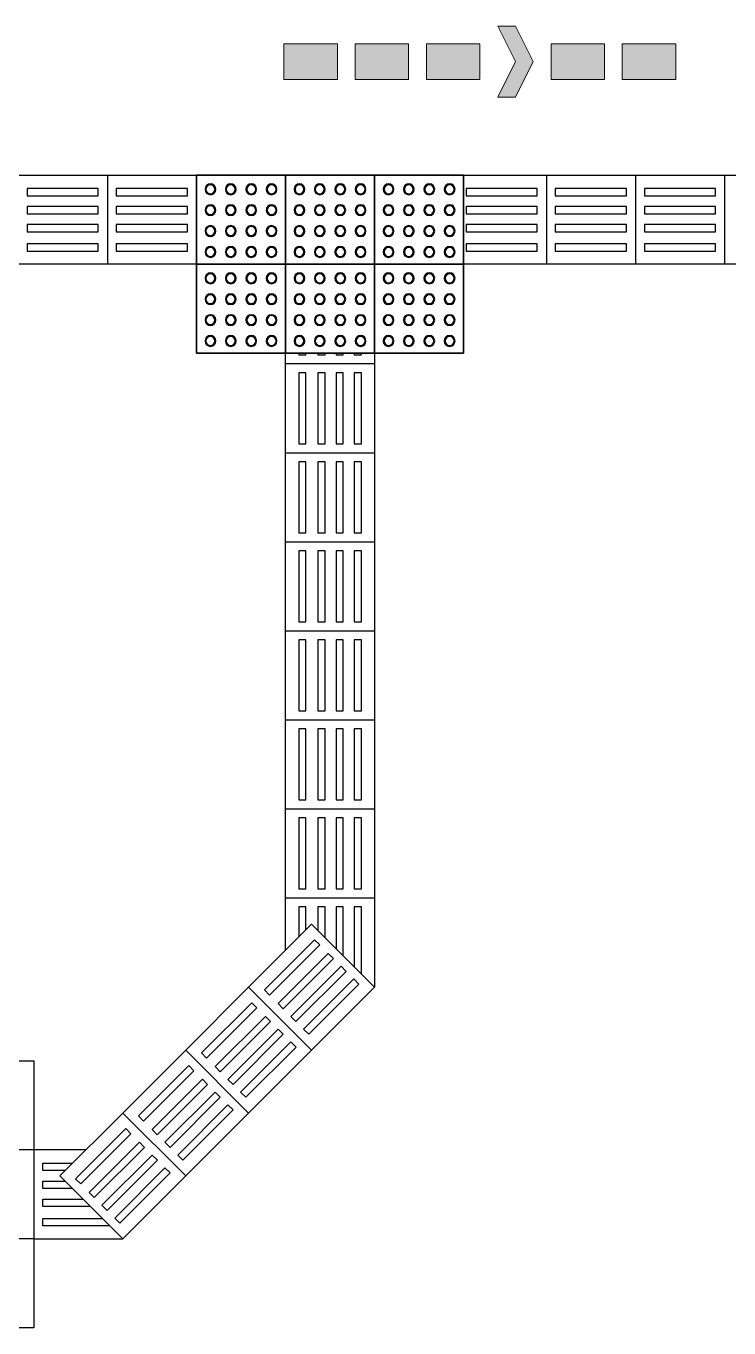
# Model space of a CAD drawing. Header units: metres. Extents: x 341 to 459, y 1341 to 1425.
# Drawn here: x 388.085 to 390.058, y 1374.081 to 1377.737 of the extents above; entities that cross this region are included whole.
import ezdxf
from ezdxf.enums import TextEntityAlignment as Align

# ---------------------------------------------------------------- set-up
doc = ezdxf.new("R2010")
doc.units = ezdxf.units.M
doc.layers.add('INC_EQUIP', color=10, linetype='Continuous', lineweight=20)
doc.layers.add('INC_PLACAS', color=10, linetype='Continuous', lineweight=20)
doc.layers.add('Itens de detalhe', color=7, linetype='Continuous')
doc.layers.add('Notas de texto-1', color=7, linetype='Continuous')
doc.styles.add('ROMANS', font='ROMANS.SHX')

# ---------------------------------------------------------------- blocks, each defined once
blk = doc.blocks.new('piso tatil')
at = {"layer": 'Itens de detalhe', "color": 252, "true_color": 0x939598, "extrusion": (0, 0, -1)}
for p, q in [((-123.7506, 27.6842), (-123.5006, 27.6842)), ((-123.7506, 27.6842), (-123.5006, 27.6842)), ((-123.5006, 27.6842), (-123.2506, 27.6842)), ((-123.5006, 27.6842), (-123.2506, 27.6842)), ((-123.5006, 27.6842), (-123.5006, 27.4342)), ((-123.5006, 27.6842), (-123.5006, 27.4342)), ((-123.2506, 27.6842), (-123.0006, 27.6842)), ((-123.2506, 27.4342), (-123.2506, 27.6842)), ((-123.2506, 27.6842), (-123.2506, 27.4342)), ((-123.0006, 27.6842), (-123.2506, 27.6842)), ((-123.0006, 27.6842), (-122.7506, 27.6842)), ((-122.7506, 27.6842), (-123.0006, 27.6842)), ((-123.0006, 27.6842), (-123.0006, 27.4342)), ((-123.0006, 27.4342), (-123.0006, 27.6842)), ((-122.7506, 27.6842), (-122.5006, 27.6842)), ((-122.7506, 27.4342), (-122.7506, 27.6842)), ((-122.7506, 27.6842), (-122.7506, 27.4342)), ((-122.5006, 27.6842), (-122.7506, 27.6842)), ((-122.5006, 27.6842), (-122.2678, 27.6842)), ((-122.5006, 27.6842), (-122.2678, 27.6842)), ((-122.5006, 27.6842), (-122.5006, 27.4342)), ((-122.5006, 27.4342), (-122.5006, 27.6842)), ((-122.2678, 27.6842), (-122.0178, 27.6842)), ((-122.2678, 27.6842), (-122.0178, 27.6842)), ((-122.2678, 27.6842), (-122.2678, 27.4342)), ((-122.2678, 27.6842), (-122.2678, 27.4342)), ((-122.0178, 27.6842), (-121.7678, 27.6842)), ((-122.0178, 27.6842), (-121.7678, 27.6842)), ((-122.0178, 27.6842), (-122.0178, 27.4342)), ((-122.0178, 27.6842), (-122.0178, 27.4342)), ((-121.7678, 27.6842), (-121.5178, 27.6842)), ((-121.7678, 27.6842), (-121.5178, 27.6842)), ((-121.7678, 27.6842), (-121.7678, 27.4342)), ((-121.7678, 27.6842), (-121.7678, 27.4342)), ((-123.5262, 27.6473), (-123.7257, 27.6473)), ((-123.7257, 27.6473), (-123.7257, 27.6268)), ((-123.5262, 27.6268), (-123.5262, 27.6473)), ((-123.2762, 27.6473), (-123.4757, 27.6473)), ((-123.4757, 27.6473), (-123.4757, 27.6268)), ((-123.2762, 27.6268), (-123.2762, 27.6473)), ((-122.2935, 27.6473), (-122.493, 27.6473)), ((-122.493, 27.6473), (-122.493, 27.6268)), ((-122.2935, 27.6268), (-122.2935, 27.6473)), ((-122.0435, 27.6473), (-122.243, 27.6473)), ((-122.243, 27.6473), (-122.243, 27.6268)), ((-122.0435, 27.6268), (-122.0435, 27.6473)), ((-121.7935, 27.6473), (-121.993, 27.6473)), ((-121.993, 27.6473), (-121.993, 27.6268)), ((-121.7935, 27.6268), (-121.7935, 27.6473)), ((-123.7257, 27.6268), (-123.5262, 27.6268)), ((-123.4757, 27.6268), (-123.2762, 27.6268)), ((-122.493, 27.6268), (-122.2935, 27.6268)), ((-122.243, 27.6268), (-122.0435, 27.6268)), ((-121.993, 27.6268), (-121.7935, 27.6268)), ((-123.5262, 27.5966), (-123.7257, 27.5966)), ((-123.7257, 27.5966), (-123.7257, 27.5761)), ((-123.7257, 27.5761), (-123.5262, 27.5761)), ((-123.5262, 27.5761), (-123.5262, 27.5966)), ((-123.2762, 27.5966), (-123.4757, 27.5966)), ((-123.4757, 27.5966), (-123.4757, 27.5761)), ((-123.4757, 27.5761), (-123.2762, 27.5761)), ((-123.2762, 27.5761), (-123.2762, 27.5966)), ((-122.2935, 27.5966), (-122.493, 27.5966)), ((-122.493, 27.5966), (-122.493, 27.5761)), ((-122.493, 27.5761), (-122.2935, 27.5761)), ((-122.2935, 27.5761), (-122.2935, 27.5966)), ((-122.0435, 27.5966), (-122.243, 27.5966)), ((-122.243, 27.5966), (-122.243, 27.5761)), ((-122.243, 27.5761), (-122.0435, 27.5761)), ((-122.0435, 27.5761), (-122.0435, 27.5966)), ((-121.7935, 27.5966), (-121.993, 27.5966)), ((-121.993, 27.5966), (-121.993, 27.5761)), ((-121.993, 27.5761), (-121.7935, 27.5761)), ((-121.7935, 27.5761), (-121.7935, 27.5966)), ((-123.5262, 27.5459), (-123.7257, 27.5459)), ((-123.7257, 27.5459), (-123.7257, 27.5254)), ((-123.5262, 27.5254), (-123.5262, 27.5459)), ((-123.2762, 27.5459), (-123.4757, 27.5459)), ((-123.4757, 27.5459), (-123.4757, 27.5254)), ((-123.2762, 27.5254), (-123.2762, 27.5459)), ((-122.2935, 27.5459), (-122.493, 27.5459)), ((-122.493, 27.5459), (-122.493, 27.5254)), ((-122.2935, 27.5254), (-122.2935, 27.5459)), ((-122.0435, 27.5459), (-122.243, 27.5459)), ((-122.243, 27.5459), (-122.243, 27.5254)), ((-122.0435, 27.5254), (-122.0435, 27.5459)), ((-121.7935, 27.5459), (-121.993, 27.5459)), ((-121.993, 27.5459), (-121.993, 27.5254)), ((-121.7935, 27.5254), (-121.7935, 27.5459)), ((-123.7257, 27.5254), (-123.5262, 27.5254)), ((-123.4757, 27.5254), (-123.2762, 27.5254)), ((-122.493, 27.5254), (-122.2935, 27.5254)), ((-122.243, 27.5254), (-122.0435, 27.5254)), ((-121.993, 27.5254), (-121.7935, 27.5254)), ((-123.5262, 27.4916), (-123.7257, 27.4916)), ((-123.7257, 27.4916), (-123.7257, 27.4712)), ((-123.7257, 27.4712), (-123.5262, 27.4712)), ((-123.5262, 27.4712), (-123.5262, 27.4916)), ((-123.2762, 27.4916), (-123.4757, 27.4916)), ((-123.4757, 27.4916), (-123.4757, 27.4712)), ((-123.4757, 27.4712), (-123.2762, 27.4712)), ((-123.2762, 27.4712), (-123.2762, 27.4916)), ((-122.2935, 27.4916), (-122.493, 27.4916)), ((-122.493, 27.4916), (-122.493, 27.4712)), ((-122.493, 27.4712), (-122.2935, 27.4712)), ((-122.2935, 27.4712), (-122.2935, 27.4916)), ((-122.0435, 27.4916), (-122.243, 27.4916)), ((-122.243, 27.4916), (-122.243, 27.4712)), ((-122.243, 27.4712), (-122.0435, 27.4712)), ((-122.0435, 27.4712), (-122.0435, 27.4916)), ((-121.7935, 27.4916), (-121.993, 27.4916)), ((-121.993, 27.4916), (-121.993, 27.4712)), ((-121.993, 27.4712), (-121.7935, 27.4712)), ((-121.7935, 27.4712), (-121.7935, 27.4916)), ((-123.5006, 27.4342), (-123.7506, 27.4342)), ((-123.5006, 27.4342), (-123.7506, 27.4342)), ((-123.2506, 27.4342), (-123.5006, 27.4342)), ((-123.2506, 27.4342), (-123.5006, 27.4342)), ((-123.2506, 27.1842), (-123.2506, 27.4342)), ((-123.2506, 27.4342), (-123.2506, 27.1842)), ((-123.0006, 27.4342), (-123.2506, 27.4342)), ((-123.2506, 27.4342), (-123.0006, 27.4342)), ((-122.7506, 27.4342), (-123.0006, 27.4342)), ((-123.0006, 27.4342), (-122.7506, 27.4342)), ((-123.0006, 27.4342), (-123.0006, 27.1842)), ((-123.0006, 27.1842), (-123.0006, 27.4342)), ((-122.7506, 27.1842), (-122.7506, 27.4342)), ((-122.7506, 27.4342), (-122.7506, 27.1842)), ((-122.5006, 27.4342), (-122.7506, 27.4342)), ((-122.7506, 27.4342), (-122.5006, 27.4342)), ((-122.2678, 27.4342), (-122.5006, 27.4342)), ((-122.2678, 27.4342), (-122.5006, 27.4342)), ((-122.5006, 27.4342), (-122.5006, 27.1842)), ((-122.5006, 27.1842), (-122.5006, 27.4342)), ((-122.0178, 27.4342), (-122.2678, 27.4342)), ((-122.0178, 27.4342), (-122.2678, 27.4342)), ((-121.7678, 27.4342), (-122.0178, 27.4342)), ((-121.7678, 27.4342), (-122.0178, 27.4342)), ((-121.5178, 27.4342), (-121.7678, 27.4342)), ((-121.5178, 27.4342), (-121.7678, 27.4342)), ((-123.0006, 27.1842), (-123.2506, 27.1842)), ((-123.2506, 27.1842), (-123.0006, 27.1842)), ((-123.0006, 27.1542), (-123.0006, 27.1842)), ((-123.0006, 27.1542), (-123.0006, 27.1842)), ((-122.7506, 27.1842), (-123.0006, 27.1842)), ((-123.0006, 27.1842), (-122.7506, 27.1842)), ((-122.9636, 27.1842), (-122.9636, 27.1799)), ((-122.9636, 27.1799), (-122.9432, 27.1799)), ((-122.9432, 27.1799), (-122.9432, 27.1842)), ((-122.9094, 27.1842), (-122.9094, 27.1799)), ((-122.9094, 27.1799), (-122.8889, 27.1799)), ((-122.8889, 27.1799), (-122.8889, 27.1842)), ((-122.8587, 27.1842), (-122.8587, 27.1799)), ((-122.8587, 27.1799), (-122.8382, 27.1799)), ((-122.8382, 27.1799), (-122.8382, 27.1842)), ((-122.808, 27.1842), (-122.808, 27.1799)), ((-122.808, 27.1799), (-122.7875, 27.1799)), ((-122.7875, 27.1799), (-122.7875, 27.1842)), ((-122.7506, 27.1842), (-122.7506, 27.1542)), ((-122.7506, 27.1842), (-122.7506, 27.1542)), ((-122.5006, 27.1842), (-122.7506, 27.1842)), ((-122.7506, 27.1842), (-122.5006, 27.1842)), ((-123.0006, 26.9042), (-123.0006, 27.1542)), ((-123.0006, 26.9042), (-123.0006, 27.1542)), ((-122.7506, 27.1542), (-123.0006, 27.1542)), ((-122.7506, 27.1542), (-123.0006, 27.1542)), ((-122.9636, 27.1294), (-122.9636, 26.9299)), ((-122.9432, 27.1294), (-122.9636, 27.1294)), ((-122.9432, 26.9299), (-122.9432, 27.1294)), ((-122.9094, 27.1294), (-122.9094, 26.9299)), ((-122.8889, 27.1294), (-122.9094, 27.1294)), ((-122.8889, 26.9299), (-122.8889, 27.1294)), ((-122.8587, 27.1294), (-122.8587, 26.9299)), ((-122.8382, 27.1294), (-122.8587, 27.1294)), ((-122.8382, 26.9299), (-122.8382, 27.1294)), ((-122.808, 27.1294), (-122.808, 26.9299)), ((-122.7875, 27.1294), (-122.808, 27.1294)), ((-122.7875, 26.9299), (-122.7875, 27.1294)), ((-122.7506, 27.1542), (-122.7506, 26.9042)), ((-122.7506, 27.1542), (-122.7506, 26.9042)), ((-122.9636, 26.9299), (-122.9432, 26.9299)), ((-122.9094, 26.9299), (-122.8889, 26.9299)), ((-122.8587, 26.9299), (-122.8382, 26.9299)), ((-122.808, 26.9299), (-122.7875, 26.9299)), ((-123.0006, 26.6542), (-123.0006, 26.9042)), ((-123.0006, 26.6542), (-123.0006, 26.9042)), ((-122.7506, 26.9042), (-123.0006, 26.9042)), ((-122.7506, 26.9042), (-123.0006, 26.9042)), ((-122.9636, 26.8794), (-122.9636, 26.6799)), ((-122.9432, 26.8794), (-122.9636, 26.8794)), ((-122.9432, 26.6799), (-122.9432, 26.8794)), ((-122.9094, 26.8794), (-122.9094, 26.6799)), ((-122.8889, 26.8794), (-122.9094, 26.8794)), ((-122.8889, 26.6799), (-122.8889, 26.8794)), ((-122.8587, 26.8794), (-122.8587, 26.6799)), ((-122.8382, 26.8794), (-122.8587, 26.8794)), ((-122.8382, 26.6799), (-122.8382, 26.8794)), ((-122.808, 26.8794), (-122.808, 26.6799)), ((-122.7875, 26.8794), (-122.808, 26.8794)), ((-122.7875, 26.6799), (-122.7875, 26.8794)), ((-122.7506, 26.9042), (-122.7506, 26.6542)), ((-122.7506, 26.9042), (-122.7506, 26.6542)), ((-123.0006, 26.4042), (-123.0006, 26.6542)), ((-123.0006, 26.4042), (-123.0006, 26.6542)), ((-122.7506, 26.6542), (-123.0006, 26.6542)), ((-122.7506, 26.6542), (-123.0006, 26.6542)), ((-122.9636, 26.6799), (-122.9432, 26.6799)), ((-122.9094, 26.6799), (-122.8889, 26.6799)), ((-122.8587, 26.6799), (-122.8382, 26.6799)), ((-122.808, 26.6799), (-122.7875, 26.6799)), ((-122.7506, 26.6542), (-122.7506, 26.4042)), ((-122.7506, 26.6542), (-122.7506, 26.4042)), ((-122.9636, 26.6294), (-122.9636, 26.4299)), ((-122.9432, 26.6294), (-122.9636, 26.6294)), ((-122.9432, 26.4299), (-122.9432, 26.6294)), ((-122.9094, 26.6294), (-122.9094, 26.4299)), ((-122.8889, 26.6294), (-122.9094, 26.6294)), ((-122.8889, 26.4299), (-122.8889, 26.6294)), ((-122.8587, 26.6294), (-122.8587, 26.4299)), ((-122.8382, 26.6294), (-122.8587, 26.6294)), ((-122.8382, 26.4299), (-122.8382, 26.6294)), ((-122.808, 26.6294), (-122.808, 26.4299)), ((-122.7875, 26.6294), (-122.808, 26.6294)), ((-122.7875, 26.4299), (-122.7875, 26.6294)), ((-123.0006, 26.1542), (-123.0006, 26.4042)), ((-123.0006, 26.1542), (-123.0006, 26.4042)), ((-122.7506, 26.4042), (-123.0006, 26.4042)), ((-122.7506, 26.4042), (-123.0006, 26.4042)), ((-122.9636, 26.4299), (-122.9432, 26.4299)), ((-122.9094, 26.4299), (-122.8889, 26.4299)), ((-122.8587, 26.4299), (-122.8382, 26.4299)), ((-122.808, 26.4299), (-122.7875, 26.4299)), ((-122.7506, 26.4042), (-122.7506, 26.1542)), ((-122.7506, 26.4042), (-122.7506, 26.1542)), ((-122.9636, 26.3794), (-122.9636, 26.1799)), ((-122.9432, 26.3794), (-122.9636, 26.3794)), ((-122.9432, 26.1799), (-122.9432, 26.3794)), ((-122.9094, 26.3794), (-122.9094, 26.1799)), ((-122.8889, 26.3794), (-122.9094, 26.3794)), ((-122.8889, 26.1799), (-122.8889, 26.3794)), ((-122.8587, 26.3794), (-122.8587, 26.1799)), ((-122.8382, 26.3794), (-122.8587, 26.3794)), ((-122.8382, 26.1799), (-122.8382, 26.3794)), ((-122.808, 26.3794), (-122.808, 26.1799)), ((-122.7875, 26.3794), (-122.808, 26.3794)), ((-122.7875, 26.1799), (-122.7875, 26.3794)), ((-122.9636, 26.1799), (-122.9432, 26.1799)), ((-122.9094, 26.1799), (-122.8889, 26.1799)), ((-122.8587, 26.1799), (-122.8382, 26.1799)), ((-122.808, 26.1799), (-122.7875, 26.1799)), ((-123.0006, 25.9042), (-123.0006, 26.1542)), ((-123.0006, 25.9042), (-123.0006, 26.1542)), ((-122.7506, 26.1542), (-123.0006, 26.1542)), ((-122.7506, 26.1542), (-123.0006, 26.1542)), ((-122.7506, 26.1542), (-122.7506, 25.9042)), ((-122.7506, 26.1542), (-122.7506, 25.9042)), ((-122.9636, 26.1294), (-122.9636, 25.9299)), ((-122.9432, 26.1294), (-122.9636, 26.1294)), ((-122.9432, 25.9299), (-122.9432, 26.1294)), ((-122.9094, 26.1294), (-122.9094, 25.9299)), ((-122.8889, 26.1294), (-122.9094, 26.1294)), ((-122.8889, 25.9299), (-122.8889, 26.1294)), ((-122.8587, 26.1294), (-122.8587, 25.9299)), ((-122.8382, 26.1294), (-122.8587, 26.1294)), ((-122.8382, 25.9299), (-122.8382, 26.1294)), ((-122.808, 26.1294), (-122.808, 25.9299)), ((-122.7875, 26.1294), (-122.808, 26.1294)), ((-122.7875, 25.9299), (-122.7875, 26.1294)), ((-122.9636, 25.9299), (-122.9432, 25.9299)), ((-122.9094, 25.9299), (-122.8889, 25.9299)), ((-122.8587, 25.9299), (-122.8382, 25.9299)), ((-122.808, 25.9299), (-122.7875, 25.9299)), ((-123.0006, 25.6542), (-123.0006, 25.9042)), ((-123.0006, 25.6542), (-123.0006, 25.9042)), ((-122.7506, 25.9042), (-123.0006, 25.9042)), ((-122.7506, 25.9042), (-123.0006, 25.9042)), ((-122.7506, 25.9042), (-122.7506, 25.6542)), ((-122.7506, 25.9042), (-122.7506, 25.6542)), ((-122.9636, 25.8794), (-122.9636, 25.6799)), ((-122.9432, 25.8794), (-122.9636, 25.8794)), ((-122.9432, 25.6799), (-122.9432, 25.8794)), ((-122.9094, 25.8794), (-122.9094, 25.6799)), ((-122.8889, 25.8794), (-122.9094, 25.8794)), ((-122.8889, 25.6799), (-122.8889, 25.8794)), ((-122.8587, 25.8794), (-122.8587, 25.6799)), ((-122.8382, 25.8794), (-122.8587, 25.8794)), ((-122.8382, 25.6799), (-122.8382, 25.8794)), ((-122.808, 25.8794), (-122.808, 25.6799)), ((-122.7875, 25.8794), (-122.808, 25.8794)), ((-122.7875, 25.6799), (-122.7875, 25.8794)), ((-122.9636, 25.6799), (-122.9432, 25.6799)), ((-122.9094, 25.6799), (-122.8889, 25.6799)), ((-122.8587, 25.6799), (-122.8382, 25.6799)), ((-122.808, 25.6799), (-122.7875, 25.6799)), ((-123.0006, 25.5078), (-123.0006, 25.6542)), ((-123.0006, 25.5078), (-123.0006, 25.6542)), ((-122.7506, 25.6542), (-123.0006, 25.6542)), ((-122.7506, 25.6542), (-123.0006, 25.6542)), ((-122.7506, 25.6542), (-122.7506, 25.4042)), ((-122.7506, 25.6542), (-122.7506, 25.4042)), ((-122.9636, 25.6294), (-122.9636, 25.5447)), ((-122.9432, 25.6294), (-122.9636, 25.6294)), ((-122.9432, 25.5652), (-122.9432, 25.6294)), ((-122.9094, 25.6294), (-122.9094, 25.563)), ((-122.8889, 25.6294), (-122.9094, 25.6294)), ((-122.8889, 25.5426), (-122.8889, 25.6294)), ((-122.8587, 25.6294), (-122.8587, 25.5123)), ((-122.8382, 25.6294), (-122.8587, 25.6294)), ((-122.8382, 25.4919), (-122.8382, 25.6294)), ((-122.808, 25.6294), (-122.808, 25.4616)), ((-122.7875, 25.6294), (-122.808, 25.6294)), ((-122.7875, 25.4412), (-122.7875, 25.6294)), ((-123.1041, 25.4042), (-122.9273, 25.581)), ((-123.1041, 25.4042), (-122.9273, 25.581)), ((-122.9273, 25.581), (-122.7506, 25.4042)), ((-122.9273, 25.581), (-122.7506, 25.4042)), ((-122.9187, 25.5373), (-123.0598, 25.3962)), ((-123.0454, 25.3818), (-122.9043, 25.5228)), ((-122.9043, 25.5228), (-122.9187, 25.5373)), ((-122.8804, 25.4989), (-123.0215, 25.3579)), ((-123.007, 25.3434), (-122.866, 25.4845)), ((-122.866, 25.4845), (-122.8804, 25.4989)), ((-122.8445, 25.4631), (-122.9856, 25.322)), ((-122.9712, 25.3076), (-122.8301, 25.4486)), ((-122.8301, 25.4486), (-122.8445, 25.4631)), ((-122.8087, 25.4272), (-122.9498, 25.2862)), ((-122.9353, 25.2717), (-122.7943, 25.4128)), ((-122.7943, 25.4128), (-122.8087, 25.4272)), ((-123.2809, 25.2274), (-123.1041, 25.4042)), ((-123.2809, 25.2274), (-123.1041, 25.4042)), ((-122.9273, 25.2274), (-123.1041, 25.4042)), ((-122.9273, 25.2274), (-123.1041, 25.4042)), ((-123.0598, 25.3962), (-123.0454, 25.3818)), ((-122.7506, 25.4042), (-122.9273, 25.2274)), ((-122.7506, 25.4042), (-122.9273, 25.2274)), ((-123.0955, 25.3605), (-123.2366, 25.2194)), ((-123.2222, 25.205), (-123.0811, 25.3461)), ((-123.0811, 25.3461), (-123.0955, 25.3605)), ((-123.0215, 25.3579), (-123.007, 25.3434)), ((-123.0572, 25.3222), (-123.1982, 25.1811)), ((-123.1838, 25.1666), (-123.0427, 25.3077)), ((-123.0427, 25.3077), (-123.0572, 25.3222)), ((-122.9856, 25.322), (-122.9712, 25.3076)), ((-123.0213, 25.2863), (-123.1624, 25.1452)), ((-123.148, 25.1308), (-123.0069, 25.2719)), ((-123.0069, 25.2719), (-123.0213, 25.2863)), ((-122.9498, 25.2862), (-122.9353, 25.2717)), ((-122.9855, 25.2505), (-123.1265, 25.1094)), ((-123.1121, 25.0949), (-122.971, 25.236)), ((-122.971, 25.236), (-122.9855, 25.2505)), ((-123.9577, 25.1971), (-123.7077, 25.1971)), ((-123.9577, 25.1971), (-123.7077, 25.1971)), ((-123.7077, 25.1971), (-123.7077, 24.9471)), ((-123.7077, 25.1971), (-123.7077, 24.9471)), ((-123.4577, 25.0506), (-123.2809, 25.2274)), ((-123.4577, 25.0506), (-123.2809, 25.2274)), ((-123.1041, 25.0506), (-123.2809, 25.2274)), ((-123.1041, 25.0506), (-123.2809, 25.2274)), ((-123.2366, 25.2194), (-123.2222, 25.205)), ((-122.9273, 25.2274), (-123.1041, 25.0506)), ((-122.9273, 25.2274), (-123.1041, 25.0506)), ((-123.2723, 25.1837), (-123.4134, 25.0427)), ((-123.3989, 25.0282), (-123.2579, 25.1693)), ((-123.2579, 25.1693), (-123.2723, 25.1837)), ((-123.1982, 25.1811), (-123.1838, 25.1666)), ((-123.234, 25.1454), (-123.375, 25.0043)), ((-123.3606, 24.9899), (-123.2195, 25.1309)), ((-123.2195, 25.1309), (-123.234, 25.1454)), ((-123.1624, 25.1452), (-123.148, 25.1308)), ((-123.1981, 25.1095), (-123.3392, 24.9685)), ((-123.3247, 24.954), (-123.1837, 25.0951)), ((-123.1837, 25.0951), (-123.1981, 25.1095)), ((-123.1265, 25.1094), (-123.1121, 25.0949)), ((-123.6344, 24.8739), (-123.4577, 25.0506)), ((-123.6344, 24.8739), (-123.4577, 25.0506)), ((-123.2809, 24.8739), (-123.4577, 25.0506)), ((-123.2809, 24.8739), (-123.4577, 25.0506)), ((-123.1623, 25.0737), (-123.3033, 24.9326)), ((-123.2889, 24.9182), (-123.1478, 25.0592)), ((-123.1041, 25.0506), (-123.2809, 24.8739)), ((-123.1041, 25.0506), (-123.2809, 24.8739)), ((-123.1478, 25.0592), (-123.1623, 25.0737)), ((-123.4134, 25.0427), (-123.3989, 25.0282)), ((-123.4491, 25.0069), (-123.5901, 24.8659)), ((-123.5757, 24.8514), (-123.4346, 24.9925)), ((-123.4346, 24.9925), (-123.4491, 25.0069)), ((-123.375, 25.0043), (-123.3606, 24.9899)), ((-123.7077, 24.9471), (-123.9577, 24.9471)), ((-123.7077, 24.9471), (-123.9577, 24.9471)), ((-123.4107, 24.9686), (-123.5518, 24.8275)), ((-123.5374, 24.8131), (-123.3963, 24.9542)), ((-123.3963, 24.9542), (-123.4107, 24.9686)), ((-123.3392, 24.9685), (-123.3247, 24.954)), ((-123.3749, 24.9328), (-123.516, 24.7917)), ((-123.5015, 24.7772), (-123.3604, 24.9183)), ((-123.3604, 24.9183), (-123.3749, 24.9328)), ((-123.3033, 24.9326), (-123.2889, 24.9182)), ((-123.4577, 24.6971), (-123.6344, 24.8739)), ((-123.4577, 24.6971), (-123.6344, 24.8739)), ((-123.5901, 24.8659), (-123.5757, 24.8514)), ((-123.339, 24.8969), (-123.4801, 24.7558)), ((-123.4657, 24.7414), (-123.3246, 24.8825)), ((-123.2809, 24.8739), (-123.4577, 24.6971)), ((-123.2809, 24.8739), (-123.4577, 24.6971)), ((-123.3246, 24.8825), (-123.339, 24.8969)), ((-123.5518, 24.8275), (-123.5374, 24.8131)), ((-123.516, 24.7917), (-123.5015, 24.7772)), ((-123.4801, 24.7558), (-123.4657, 24.7414)), ((-123.7077, 24.6971), (-123.9577, 24.6971)), ((-123.7077, 24.6971), (-123.9577, 24.6971)), ((-123.7077, 24.6971), (-123.7077, 24.4471)), ((-123.7077, 24.6971), (-123.7077, 24.4471)), ((-123.7077, 24.4471), (-123.9577, 24.4471)), ((-123.7077, 24.4471), (-123.9577, 24.4471))]:
    blk.add_line(p, q, dxfattribs=at)
at = {"layer": 'Itens de detalhe', "color": 252, "true_color": 0x939598}
for p, q in [((-123.5612, 24.9471), (-123.7077, 24.9471)), ((-123.7077, 24.9471), (-123.7077, 24.6971)), ((-123.5612, 24.9471), (-123.7077, 24.9471)), ((-123.7077, 24.9471), (-123.7077, 24.6971)), ((-123.682, 24.8897), (-123.682, 24.9101)), ((-123.682, 24.9101), (-123.5982, 24.9101)), ((-123.6186, 24.8897), (-123.682, 24.8897)), ((-123.682, 24.839), (-123.682, 24.8594)), ((-123.682, 24.8594), (-123.62, 24.8594)), ((-123.5996, 24.839), (-123.682, 24.839)), ((-123.682, 24.7883), (-123.682, 24.8087)), ((-123.682, 24.8087), (-123.5693, 24.8087)), ((-123.5489, 24.7883), (-123.682, 24.7883)), ((-123.682, 24.7341), (-123.682, 24.7545)), ((-123.682, 24.7545), (-123.5151, 24.7545)), ((-123.4946, 24.7341), (-123.682, 24.7341)), ((-123.7077, 24.6971), (-123.4577, 24.6971)), ((-123.7077, 24.6971), (-123.4577, 24.6971))]:
    blk.add_line(p, q, dxfattribs=at)
at = {"layer": 'Itens de detalhe', "color": 252, "true_color": 0x939598, "extrusion": (0, 0, -1)}
for centre, radius in [((123.2113, 27.6448), 0.0152), ((123.2113, 27.6448), 0.0126), ((123.1543, 27.6448), 0.0152), ((123.1543, 27.6448), 0.0126), ((123.0968, 27.6448), 0.0152), ((123.0968, 27.6448), 0.0126), ((123.0398, 27.6448), 0.0152), ((123.0398, 27.6448), 0.0126), ((122.9613, 27.6448), 0.0152), ((122.9613, 27.6448), 0.0126), ((122.9043, 27.6448), 0.0152), ((122.9043, 27.6448), 0.0126), ((122.8468, 27.6448), 0.0152), ((122.8468, 27.6448), 0.0126), ((122.7898, 27.6448), 0.0152), ((122.7898, 27.6448), 0.0126), ((122.7113, 27.6448), 0.0152), ((122.7113, 27.6448), 0.0126), ((122.6543, 27.6448), 0.0152), ((122.6543, 27.6448), 0.0126), ((122.5968, 27.6448), 0.0152), ((122.5968, 27.6448), 0.0126), ((122.5398, 27.6448), 0.0152), ((122.5398, 27.6448), 0.0126), ((123.2113, 27.5862), 0.0152), ((123.2113, 27.5862), 0.0126), ((123.1543, 27.5862), 0.0152), ((123.1543, 27.5862), 0.0126), ((123.0968, 27.5862), 0.0152), ((123.0968, 27.5862), 0.0126), ((123.0398, 27.5862), 0.0152), ((123.0398, 27.5862), 0.0126), ((122.9613, 27.5862), 0.0152), ((122.9613, 27.5862), 0.0126), ((122.9043, 27.5862), 0.0152), ((122.9043, 27.5862), 0.0126), ((122.8468, 27.5862), 0.0152), ((122.8468, 27.5862), 0.0126), ((122.7898, 27.5862), 0.0152), ((122.7898, 27.5862), 0.0126), ((122.7113, 27.5862), 0.0152), ((122.7113, 27.5862), 0.0126), ((122.6543, 27.5862), 0.0152), ((122.6543, 27.5862), 0.0126), ((122.5968, 27.5862), 0.0152), ((122.5968, 27.5862), 0.0126), ((122.5398, 27.5862), 0.0152), ((122.5398, 27.5862), 0.0126), ((123.2113, 27.5275), 0.0152), ((123.2113, 27.5275), 0.0126), ((123.1543, 27.5275), 0.0152), ((123.1543, 27.5275), 0.0126), ((123.0968, 27.5275), 0.0152), ((123.0968, 27.5275), 0.0126), ((123.0398, 27.5275), 0.0152), ((123.0398, 27.5275), 0.0126), ((122.9613, 27.5275), 0.0152), ((122.9613, 27.5275), 0.0126), ((122.9043, 27.5275), 0.0152), ((122.9043, 27.5275), 0.0126), ((122.8468, 27.5275), 0.0152), ((122.8468, 27.5275), 0.0126), ((122.7898, 27.5275), 0.0152), ((122.7898, 27.5275), 0.0126), ((122.7113, 27.5275), 0.0152), ((122.7113, 27.5275), 0.0126), ((122.6543, 27.5275), 0.0152), ((122.6543, 27.5275), 0.0126), ((122.5968, 27.5275), 0.0152), ((122.5968, 27.5275), 0.0126), ((122.5398, 27.5275), 0.0152), ((122.5398, 27.5275), 0.0126), ((123.2113, 27.4688), 0.0152), ((123.2113, 27.4688), 0.0126), ((123.1543, 27.4688), 0.0152), ((123.1543, 27.4688), 0.0126), ((123.0968, 27.4688), 0.0152), ((123.0968, 27.4688), 0.0126), ((123.0398, 27.4688), 0.0152), ((123.0398, 27.4688), 0.0126), ((122.9613, 27.4688), 0.0152), ((122.9613, 27.4688), 0.0126), ((122.9043, 27.4688), 0.0152), ((122.9043, 27.4688), 0.0126), ((122.8468, 27.4688), 0.0152), ((122.8468, 27.4688), 0.0126), ((122.7898, 27.4688), 0.0152), ((122.7898, 27.4688), 0.0126), ((122.7113, 27.4688), 0.0152), ((122.7113, 27.4688), 0.0126), ((122.6543, 27.4688), 0.0152), ((122.6543, 27.4688), 0.0126), ((122.5968, 27.4688), 0.0152), ((122.5968, 27.4688), 0.0126), ((122.5398, 27.4688), 0.0152), ((122.5398, 27.4688), 0.0126), ((123.2113, 27.3948), 0.0152), ((123.2113, 27.3948), 0.0126), ((123.1543, 27.3948), 0.0152), ((123.1543, 27.3948), 0.0126), ((123.0968, 27.3948), 0.0152), ((123.0968, 27.3948), 0.0126), ((123.0398, 27.3948), 0.0152), ((123.0398, 27.3948), 0.0126), ((122.9613, 27.3948), 0.0152), ((122.9613, 27.3948), 0.0126), ((122.9043, 27.3948), 0.0152), ((122.9043, 27.3948), 0.0126), ((122.8468, 27.3948), 0.0152), ((122.8468, 27.3948), 0.0126), ((122.7898, 27.3948), 0.0152), ((122.7898, 27.3948), 0.0126), ((122.7113, 27.3948), 0.0152), ((122.7113, 27.3948), 0.0126), ((122.6543, 27.3948), 0.0152), ((122.6543, 27.3948), 0.0126), ((122.5968, 27.3948), 0.0152), ((122.5968, 27.3948), 0.0126), ((122.5398, 27.3948), 0.0152), ((122.5398, 27.3948), 0.0126), ((123.2113, 27.3362), 0.0152), ((123.2113, 27.3362), 0.0126), ((123.1543, 27.3362), 0.0152), ((123.1543, 27.3362), 0.0126), ((123.0968, 27.3362), 0.0152), ((123.0968, 27.3362), 0.0126), ((123.0398, 27.3362), 0.0152), ((123.0398, 27.3362), 0.0126), ((122.9613, 27.3362), 0.0152), ((122.9613, 27.3362), 0.0126), ((122.9043, 27.3362), 0.0152), ((122.9043, 27.3362), 0.0126), ((122.8468, 27.3362), 0.0152), ((122.8468, 27.3362), 0.0126), ((122.7898, 27.3362), 0.0152), ((122.7898, 27.3362), 0.0126), ((122.7113, 27.3362), 0.0152), ((122.7113, 27.3362), 0.0126), ((122.6543, 27.3362), 0.0152), ((122.6543, 27.3362), 0.0126), ((122.5968, 27.3362), 0.0152), ((122.5968, 27.3362), 0.0126), ((122.5398, 27.3362), 0.0152), ((122.5398, 27.3362), 0.0126), ((123.2113, 27.2775), 0.0152), ((123.2113, 27.2775), 0.0126), ((123.1543, 27.2775), 0.0152), ((123.1543, 27.2775), 0.0126), ((123.0968, 27.2775), 0.0152), ((123.0968, 27.2775), 0.0126), ((123.0398, 27.2775), 0.0152), ((123.0398, 27.2775), 0.0126), ((122.9613, 27.2775), 0.0152), ((122.9613, 27.2775), 0.0126), ((122.9043, 27.2775), 0.0152), ((122.9043, 27.2775), 0.0126), ((122.8468, 27.2775), 0.0152), ((122.8468, 27.2775), 0.0126), ((122.7898, 27.2775), 0.0152), ((122.7898, 27.2775), 0.0126), ((122.7113, 27.2775), 0.0152), ((122.7113, 27.2775), 0.0126), ((122.6543, 27.2775), 0.0152), ((122.6543, 27.2775), 0.0126), ((122.5968, 27.2775), 0.0152), ((122.5968, 27.2775), 0.0126), ((122.5398, 27.2775), 0.0152), ((122.5398, 27.2775), 0.0126), ((123.2113, 27.2188), 0.0152), ((123.2113, 27.2188), 0.0126), ((123.1543, 27.2188), 0.0152), ((123.1543, 27.2188), 0.0126), ((123.0968, 27.2188), 0.0152), ((123.0968, 27.2188), 0.0126), ((123.0398, 27.2188), 0.0152), ((123.0398, 27.2188), 0.0126), ((122.9613, 27.2188), 0.0152), ((122.9613, 27.2188), 0.0126), ((122.9043, 27.2188), 0.0152), ((122.9043, 27.2188), 0.0126), ((122.8468, 27.2188), 0.0152), ((122.8468, 27.2188), 0.0126), ((122.7898, 27.2188), 0.0152), ((122.7898, 27.2188), 0.0126), ((122.7113, 27.2188), 0.0152), ((122.7113, 27.2188), 0.0126), ((122.6543, 27.2188), 0.0152), ((122.6543, 27.2188), 0.0126), ((122.5968, 27.2188), 0.0152), ((122.5968, 27.2188), 0.0126), ((122.5398, 27.2188), 0.0152), ((122.5398, 27.2188), 0.0126)]:
    blk.add_circle(centre, radius, dxfattribs=at)
blk = doc.blocks.new('*U71')
at = {"layer": 'INC_EQUIP'}
h = blk.add_hatch(color=256, dxfattribs=at)
h.paths.add_polyline_path([(0.5, -0.5), (2, -0.5), (2, 0.5), (0.5, 0.5)])
h.paths.add_polyline_path([(2.5, -0.5), (4, -0.5), (4, 0.5), (2.5, 0.5)])
h.paths.add_polyline_path([(-7, -0.5), (-5.5, -0.5), (-5.5, 0.5), (-7, 0.5)])
h.paths.add_polyline_path([(-5, -0.5), (-3.5, -0.5), (-3.5, 0.5), (-5, 0.5)])
h.paths.add_polyline_path([(-1, -1), (-0.5, 0), (-1, 1), (-0.5, 1), (0, 0), (-0.5, -1)])
h.paths.add_polyline_path([(-3, -0.5), (-1.5, -0.5), (-1.5, 0.5), (-3, 0.5)])
at = {"flags": 128}
blk.add_lwpolyline([(-7, -0.5), (-5.5, -0.5), (-5.5, 0.5), (-7, 0.5)], close=True, dxfattribs=at)
at = {"layer": 'INC_EQUIP', "flags": 128}
for points in [[(-1, -1), (-0.5, 0), (-1, 1), (-0.5, 1), (0, 0), (-0.5, -1)], [(-5, -0.5), (-3.5, -0.5), (-3.5, 0.5), (-5, 0.5)], [(-3, -0.5), (-1.5, -0.5), (-1.5, 0.5), (-3, 0.5)], [(0.5, -0.5), (2, -0.5), (2, 0.5), (0.5, 0.5)], [(2.5, -0.5), (4, -0.5), (4, 0.5), (2.5, 0.5)]]:
    blk.add_lwpolyline(points, close=True, dxfattribs=at)
at = {"layer": 'INC_PLACAS', "style": 'ROMANS', "width": 0.95}
for tag, flags, p in [('COD', 3, (-6.032, -1.332)), ('DESC', 3, (-5.74, -2.179)), ('X', 1, (-6.655, -3.053))]:
    blk.add_attdef(tag, text='', height=0.651, dxfattribs=dict(at, flags=flags)).set_placement(p, align=Align.MIDDLE_CENTER)

msp = doc.modelspace()

# ---------------------------------------------------------------- block references
at = {"layer": 'INC_EQUIP', "xscale": -0.1000000000000001, "yscale": 0.1000000000000001, "zscale": 0.1000000000000001, "rotation": 180}
msp.add_blockref('*U71', (389.509, 1377.6373, 0.0219), dxfattribs=at)
at = {"layer": 'Notas de texto-1', "color": 252, "true_color": 0x939598}
msp.add_blockref('piso tatil', (511.8138, 1349.634), dxfattribs=at)

doc.saveas('drawing.dxf')
